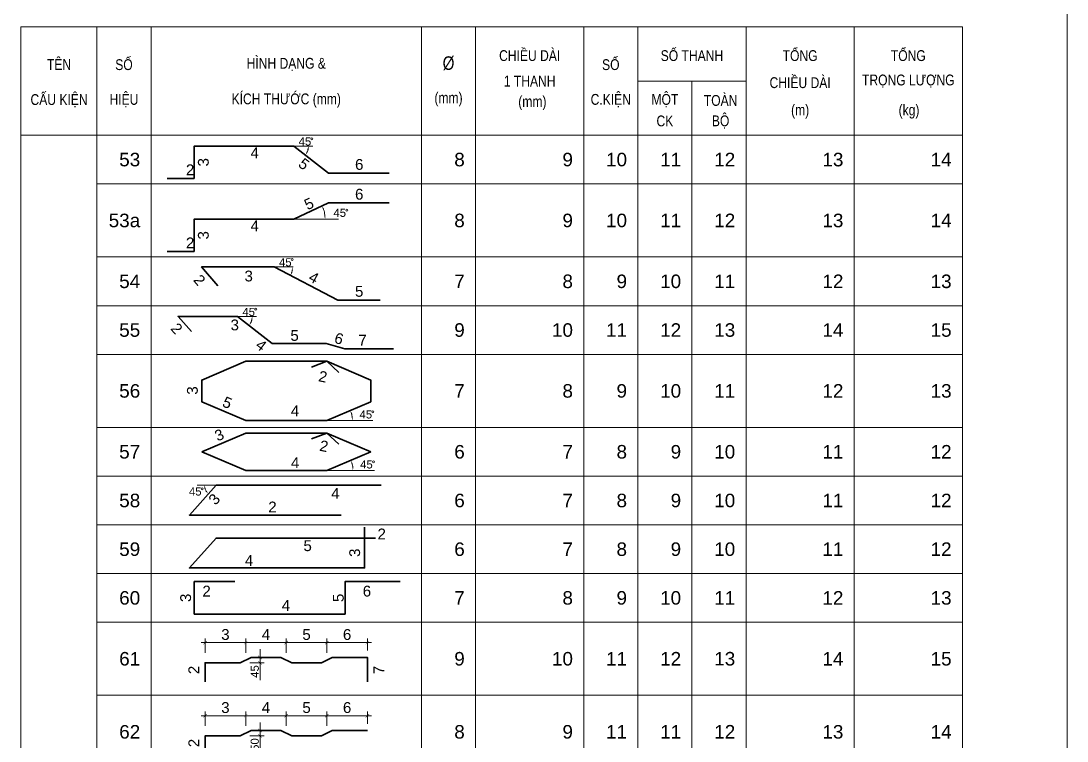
# Model space of a CAD drawing. Header units: millimetres. Extents: x -179076 to 245631, y -18667 to 64185.
# Drawn here: x -87720 to -78050, y 10102 to 16756 of the extents above; entities that cross this region are included whole.
import ezdxf
from ezdxf.enums import TextEntityAlignment as Align

# ---------------------------------------------------------------- set-up
doc = ezdxf.new("R2010")
doc.units = ezdxf.units.MM
doc.layers.get('0').update_dxf_attribs({"lineweight": 20})
doc.layers.get('Defpoints').update_dxf_attribs({"color": 151, "lineweight": 9})
for name, color, linetype, lineweight in [('NDC_FRAME', 7, 'Continuous', 20), ('NDC_S_DIM', 1, 'Continuous', 15), ('NDC_S_REBAR', 4, 'Continuous', 35), ('NDC_S_VN TEXT', 7, 'Continuous', 20), ('NDC_Table', 3, 'Continuous', 20)]:
    doc.layers.add(name, color=color, linetype=linetype, lineweight=lineweight)
doc.styles.add('ARIAL', font='arial.ttf', dxfattribs={"width": 0.8})
doc.styles.add('NDC_DIM', font='', dxfattribs={"width": 0.75})
doc.styles.get('NDC_DIM').set_extended_font_data('Dotum')
doc.dimstyles.new('NDC_dim_50', dxfattribs={"dimscale": 50, "dimtxt": 2.5, "dimasz": 1.5, "dimexe": 1.5, "dimexo": 2.5, "dimgap": 1, "dimtad": 1, "dimdec": 0, "dimzin": 0, "dimdsep": 46, "dimtxsty": 'NDC_DIM', "dimblk": 'DIMMARK', "dimcen": 0.09, "dimdle": 1.2, "dimclrd": 1, "dimclre": 1, "dimclrt": 3, "dimadec": 0, "dimazin": 0, "dimtfac": 1, "dimtdec": 0, "dimtix": 1, "dimtofl": 0, "dimtmove": 0, "dimatfit": 3, "dimfxl": 8, "dimfxlon": 1, "dimtolj": 1, "dimtzin": 0, "dimarcsym": 0})

# ---------------------------------------------------------------- blocks, each defined once
blk = doc.blocks.new('*D79')
at = {"layer": 'Defpoints', "color": 0, "transparency": 16777216}
for p in [(5045, -200), (5045, -200), (5309, -259), (5396, -200), (5685, -700)]:
    blk.add_point(p, dxfattribs=at)
at = {"layer": 'NDC_S_DIM', "color": 8, "lineweight": -2, "transparency": 16777216}
blk.add_arc((5045, -200), 271, 337.9347, 344.0666, dxfattribs=at)
at = {"layer": 'NDC_S_DIM', "color": 8, "transparency": 16777216}
for points in [[(5307, -308), (5285, -295), (5259, -367)], [(5293, -273), (5318, -276), (5316, -200)]]:
    blk.add_solid(points, dxfattribs=at)
blk = doc.blocks.new('*D63')
at = {"layer": 'Defpoints', "color": 0, "transparency": 16777216}
for p in [(4682, -183), (4682, -183), (5033, -183), (5019, -238), (5856, -800)]:
    blk.add_point(p, dxfattribs=at)
at = {"layer": 'NDC_S_DIM', "color": 8, "lineweight": -2, "transparency": 16777216}
blk.add_arc((4682, -183), 341, 344.9299, 347.3701, dxfattribs=at)
at = {"layer": 'NDC_S_DIM', "color": 8, "transparency": 16777216}
for points in [[(5002, -257), (5027, -259), (5023, -183)], [(5023, -277), (5000, -268), (4984, -342)]]:
    blk.add_solid(points, dxfattribs=at)
blk = doc.blocks.new('*D92')
at = {"layer": 'Defpoints', "color": 0, "transparency": 16777216}
for p in [(4005, -200), (4005, -200), (4269, -259), (4356, -200), (4645, -700)]:
    blk.add_point(p, dxfattribs=at)
at = {"layer": 'NDC_S_DIM', "color": 8, "lineweight": -2, "transparency": 16777216}
blk.add_arc((4005, -200), 271, 337.9347, 344.0666, dxfattribs=at)
at = {"layer": 'NDC_S_DIM', "color": 8, "transparency": 16777216}
for points in [[(4267, -308), (4245, -295), (4219, -367)], [(4253, -273), (4278, -276), (4276, -200)]]:
    blk.add_solid(points, dxfattribs=at)
blk = doc.blocks.new('*D98')
at = {"layer": 'Defpoints', "color": 0, "transparency": 16777216}
for p in [(6468, -875), (6125, -1158), (5655, -1221), (5655, -1221), (6514, -1221)]:
    blk.add_point(p, dxfattribs=at)
at = {"layer": 'NDC_S_DIM', "color": 8, "lineweight": -2, "transparency": 16777216}
blk.add_arc((5655, -1221), 474, 9.0785, 14.0128, dxfattribs=at)
at = {"layer": 'NDC_S_DIM', "color": 8, "transparency": 16777216}
for points in [[(6103, -1111), (6127, -1103), (6091, -1036)], [(6136, -1146), (6111, -1148), (6129, -1221)]]:
    blk.add_solid(points, dxfattribs=at)
blk = doc.blocks.new('*D101')
at = {"layer": 'Defpoints', "color": 0, "transparency": 16777216}
for p in [(6468, -450), (6135, -732), (5655, -796), (5655, -796), (6539, -796)]:
    blk.add_point(p, dxfattribs=at)
at = {"layer": 'NDC_S_DIM', "color": 8, "lineweight": -2, "transparency": 16777216}
blk.add_arc((5655, -796), 484, 8.8848, 14.2065, dxfattribs=at)
at = {"layer": 'NDC_S_DIM', "color": 8, "transparency": 16777216}
for points in [[(6113, -682), (6136, -674), (6101, -607)], [(6146, -721), (6121, -723), (6139, -796)]]:
    blk.add_solid(points, dxfattribs=at)
blk = doc.blocks.new('*D103')
at = {"layer": 'Defpoints', "color": 0, "transparency": 16777216}
for p in [(3257, -168), (3608, -168), (3608, -168), (3426, -282), (3356, -450)]:
    blk.add_point(p, dxfattribs=at)
at = {"layer": 'NDC_S_DIM', "color": 8, "lineweight": -2, "transparency": 16777216}
blk.add_arc((3608, -168), 214, 200.1436, 208.0729, dxfattribs=at)
at = {"layer": 'NDC_S_DIM', "color": 8, "transparency": 16777216}
for points in [[(3394, -244), (3419, -240), (3393, -168)], [(3428, -261), (3409, -277), (3465, -328)]]:
    blk.add_solid(points, dxfattribs=at)
blk = doc.blocks.new('dang59')
at = {"layer": 'NDC_S_REBAR', "flags": 128}
blk.add_lwpolyline([(6352, -45), (6352, -797), (3114, -797), (3608, -245), (6552, -245)], dxfattribs=at)
at = {"layer": 'NDC_Table'}
for p, q in [((0, 0), (0, -900)), ((1405, 0), (1405, -900)), ((2405, 0), (2405, -900)), ((7405, 0), (7405, -900)), ((8405, 0), (8405, -900)), ((10405, 0), (10405, -900)), ((11405, 0), (11405, -900)), ((12405, 0), (12405, -900)), ((13405, 0), (13405, -900)), ((15405, 0), (15405, -900)), ((17405, 0), (17405, -900)), ((1405, -900), (17405, -900))]:
    blk.add_line(p, q, dxfattribs=at)
at = {"layer": 'NDC_S_VN TEXT', "style": 'ARIAL'}
blk.add_attdef('002', text='', height=200, dxfattribs=at).set_placement((6592, -169), align=Align.MIDDLE_LEFT)
for tag, p in [('001', (2205, -450)), ('006', (8205, -450)), ('007', (10205, -450)), ('008', (11205, -450)), ('009', (12205, -450)), ('010', (13205, -450)), ('011', (15205, -450)), ('012', (17205, -450))]:
    blk.add_attdef(tag, text='', height=250, dxfattribs=at).set_placement(p, align=Align.MIDDLE_RIGHT)
for tag, p in [('005', (5301, -386)), ('004', (4217, -660))]:
    blk.add_attdef(tag, text='', height=200, dxfattribs=at).set_placement(p, align=Align.MIDDLE_CENTER)
blk.add_attdef('003', text='', height=200, rotation=90, dxfattribs=at).set_placement((6170, -516), align=Align.MIDDLE_CENTER)
blk = doc.blocks.new('*D107')
at = {"layer": 'Defpoints', "color": 0, "transparency": 16777216}
for p in [(5685, -350), (5617, -566), (5045, -650), (5045, -650), (5758, -650)]:
    blk.add_point(p, dxfattribs=at)
at = {"layer": 'NDC_S_DIM', "color": 8, "lineweight": -2, "transparency": 16777216}
blk.add_arc((5045, -650), 578, 7.4387, 17.6761, dxfattribs=at)
at = {"layer": 'NDC_S_DIM', "color": 8, "transparency": 16777216}
for points in [[(5584, -479), (5608, -470), (5569, -405)], [(5631, -574), (5606, -576), (5623, -650)]]:
    blk.add_solid(points, dxfattribs=at)
blk = doc.blocks.new('dang60')
at = {"layer": 'NDC_S_REBAR'}
blk.add_lwpolyline([(3955, -150), (3205, -150), (3205, -750), (5993, -750), (5993, -150), (7010, -150)], dxfattribs=at)
at = {"layer": 'NDC_Table'}
for p, q in [((0, 0), (0, -900)), ((1405, 0), (1405, -900)), ((2405, 0), (2405, -900)), ((7405, 0), (7405, -900)), ((8405, 0), (8405, -900)), ((10405, 0), (10405, -900)), ((11405, 0), (11405, -900)), ((12405, 0), (12405, -900)), ((13405, 0), (13405, -900)), ((15405, 0), (15405, -900)), ((17405, 0), (17405, -900)), ((1405, -900), (17405, -900))]:
    blk.add_line(p, q, dxfattribs=at)
at = {"layer": 'NDC_S_VN TEXT', "style": 'ARIAL'}
for tag, p in [('001', (2205, -450)), ('007', (8205, -450)), ('008', (10205, -450)), ('009', (11205, -450)), ('010', (12205, -450)), ('011', (13205, -450)), ('012', (15205, -450)), ('013', (17205, -450))]:
    blk.add_attdef(tag, text='', height=250, dxfattribs=at).set_placement(p, align=Align.MIDDLE_RIGHT)
blk.add_attdef('003', text='', height=200, rotation=90, dxfattribs=at).set_placement((3205, -450), align=Align.BOTTOM_CENTER)
for tag, p in [('002', (3355, -225)), ('006', (6319, -225))]:
    blk.add_attdef(tag, text='', height=200, dxfattribs=at).set_placement(p, align=Align.TOP_LEFT)
blk.add_attdef('005', text='', height=200, rotation=90, dxfattribs=at).set_placement((5768, -450), align=Align.TOP_CENTER)
blk.add_attdef('004', text='', height=200, dxfattribs=at).set_placement((4899, -750), align=Align.BOTTOM_CENTER)
blk = doc.blocks.new('DIMMARK')
at = {"layer": 'NDC_S_DIM', "color": 1}
blk.add_line((-1.5, 0), (1, 0), dxfattribs=at)
at = {"layer": 'NDC_S_DIM', "color": 2, "const_width": 0.1}
blk.add_lwpolyline([(-0.42, -0.42), (0.42, 0.42)], dxfattribs=at)
blk = doc.blocks.new('*D110')
at = {"color": 8, "lineweight": -2, "transparency": 16777216}
for p, q in [((3405, -564), (3405, -302)), ((3480, -377), (4080, -377)), ((4155, -564), (4155, -302))]:
    blk.add_line(p, q, dxfattribs=at)
at = {"layer": 'Defpoints', "color": 0, "transparency": 16777216}
for p in [(4155, -377), (3405, -750), (4155, -700)]:
    blk.add_point(p, dxfattribs=at)
at = {"color": 8, "lineweight": -2, "transparency": 16777216, "xscale": 75, "yscale": 75, "zscale": 75, "rotation": 180}
blk.add_blockref('DIMMARK', (3405, -377), dxfattribs=at)
at = {"color": 8, "lineweight": -2, "transparency": 16777216, "xscale": 75, "yscale": 75, "zscale": 75}
blk.add_blockref('DIMMARK', (4155, -377), dxfattribs=at)
blk = doc.blocks.new('*D111')
at = {"color": 8, "lineweight": -2, "transparency": 16777216}
for p, q in [((4155, -564), (4155, -302)), ((4230, -377), (4830, -377)), ((4905, -564), (4905, -302))]:
    blk.add_line(p, q, dxfattribs=at)
at = {"layer": 'Defpoints', "color": 0, "transparency": 16777216}
for p in [(4905, -377), (4155, -700), (4905, -700)]:
    blk.add_point(p, dxfattribs=at)
at = {"color": 8, "lineweight": -2, "transparency": 16777216, "xscale": 75, "yscale": 75, "zscale": 75, "rotation": 180}
blk.add_blockref('DIMMARK', (4155, -377), dxfattribs=at)
at = {"color": 8, "lineweight": -2, "transparency": 16777216, "xscale": 75, "yscale": 75, "zscale": 75}
blk.add_blockref('DIMMARK', (4905, -377), dxfattribs=at)
blk = doc.blocks.new('*D112')
at = {"color": 8, "lineweight": -2, "transparency": 16777216}
for p, q in [((4905, -564), (4905, -302)), ((4980, -377), (5580, -377)), ((5655, -564), (5655, -302))]:
    blk.add_line(p, q, dxfattribs=at)
at = {"layer": 'Defpoints', "color": 0, "transparency": 16777216}
for p in [(5655, -377), (4905, -700), (5655, -700)]:
    blk.add_point(p, dxfattribs=at)
at = {"color": 8, "lineweight": -2, "transparency": 16777216, "xscale": 75, "yscale": 75, "zscale": 75, "rotation": 180}
blk.add_blockref('DIMMARK', (4905, -377), dxfattribs=at)
at = {"color": 8, "lineweight": -2, "transparency": 16777216, "xscale": 75, "yscale": 75, "zscale": 75}
blk.add_blockref('DIMMARK', (5655, -377), dxfattribs=at)
blk = doc.blocks.new('*D113')
at = {"color": 8, "lineweight": -2, "transparency": 16777216}
for p, q in [((5655, -564), (5655, -302)), ((5730, -377), (6330, -377)), ((6405, -525), (6405, -302))]:
    blk.add_line(p, q, dxfattribs=at)
at = {"layer": 'Defpoints', "color": 0, "transparency": 16777216}
for p in [(6405, -377), (5655, -700), (6405, -650)]:
    blk.add_point(p, dxfattribs=at)
at = {"color": 8, "lineweight": -2, "transparency": 16777216, "xscale": 75, "yscale": 75, "zscale": 75, "rotation": 180}
blk.add_blockref('DIMMARK', (5655, -377), dxfattribs=at)
at = {"color": 8, "lineweight": -2, "transparency": 16777216, "xscale": 75, "yscale": 75, "zscale": 75}
blk.add_blockref('DIMMARK', (6405, -377), dxfattribs=at)
blk = doc.blocks.new('*D114')
at = {"color": 8, "lineweight": -2, "transparency": 16777216}
for p, q in [((4420, -575), (4420, -500)), ((4232, -750), (4495, -750)), ((4380, -650), (4495, -650)), ((4420, -825), (4420, -1068))]:
    blk.add_line(p, q, dxfattribs=at)
at = {"layer": 'Defpoints', "color": 0, "transparency": 16777216}
for p in [(4055, -750), (4255, -650), (4420, -750)]:
    blk.add_point(p, dxfattribs=at)
at = {"color": 8, "lineweight": -2, "transparency": 16777216, "xscale": 75, "yscale": 75, "zscale": 75}
for p, rotation in [((4420, -650), 270), ((4420, -750), 90)]:
    blk.add_blockref('DIMMARK', p, dxfattribs=dict(at, rotation=rotation))
blk = doc.blocks.new('*D118')
at = {"color": 8, "lineweight": -2, "transparency": 16777216}
for p, q in [((3405, -564), (3405, -302)), ((3480, -377), (4080, -377)), ((4155, -564), (4155, -302))]:
    blk.add_line(p, q, dxfattribs=at)
at = {"layer": 'Defpoints', "color": 0, "transparency": 16777216}
for p in [(4155, -377), (3405, -750), (4155, -700)]:
    blk.add_point(p, dxfattribs=at)
at = {"color": 8, "lineweight": -2, "transparency": 16777216, "xscale": 75, "yscale": 75, "zscale": 75, "rotation": 180}
blk.add_blockref('DIMMARK', (3405, -377), dxfattribs=at)
at = {"color": 8, "lineweight": -2, "transparency": 16777216, "xscale": 75, "yscale": 75, "zscale": 75}
blk.add_blockref('DIMMARK', (4155, -377), dxfattribs=at)
blk = doc.blocks.new('*D117')
at = {"color": 8, "lineweight": -2, "transparency": 16777216}
for p, q in [((4155, -564), (4155, -302)), ((4230, -377), (4830, -377)), ((4905, -564), (4905, -302))]:
    blk.add_line(p, q, dxfattribs=at)
at = {"layer": 'Defpoints', "color": 0, "transparency": 16777216}
for p in [(4905, -377), (4155, -700), (4905, -700)]:
    blk.add_point(p, dxfattribs=at)
at = {"color": 8, "lineweight": -2, "transparency": 16777216, "xscale": 75, "yscale": 75, "zscale": 75, "rotation": 180}
blk.add_blockref('DIMMARK', (4155, -377), dxfattribs=at)
at = {"color": 8, "lineweight": -2, "transparency": 16777216, "xscale": 75, "yscale": 75, "zscale": 75}
blk.add_blockref('DIMMARK', (4905, -377), dxfattribs=at)
blk = doc.blocks.new('*D116')
at = {"color": 8, "lineweight": -2, "transparency": 16777216}
for p, q in [((4905, -564), (4905, -302)), ((4980, -377), (5580, -377)), ((5655, -564), (5655, -302))]:
    blk.add_line(p, q, dxfattribs=at)
at = {"layer": 'Defpoints', "color": 0, "transparency": 16777216}
for p in [(5655, -377), (4905, -700), (5655, -700)]:
    blk.add_point(p, dxfattribs=at)
at = {"color": 8, "lineweight": -2, "transparency": 16777216, "xscale": 75, "yscale": 75, "zscale": 75, "rotation": 180}
blk.add_blockref('DIMMARK', (4905, -377), dxfattribs=at)
at = {"color": 8, "lineweight": -2, "transparency": 16777216, "xscale": 75, "yscale": 75, "zscale": 75}
blk.add_blockref('DIMMARK', (5655, -377), dxfattribs=at)
blk = doc.blocks.new('*D119')
at = {"color": 8, "lineweight": -2, "transparency": 16777216}
for p, q in [((5655, -564), (5655, -302)), ((5730, -377), (6330, -377)), ((6405, -525), (6405, -302))]:
    blk.add_line(p, q, dxfattribs=at)
at = {"layer": 'Defpoints', "color": 0, "transparency": 16777216}
for p in [(6405, -377), (5655, -700), (6405, -650)]:
    blk.add_point(p, dxfattribs=at)
at = {"color": 8, "lineweight": -2, "transparency": 16777216, "xscale": 75, "yscale": 75, "zscale": 75, "rotation": 180}
blk.add_blockref('DIMMARK', (5655, -377), dxfattribs=at)
at = {"color": 8, "lineweight": -2, "transparency": 16777216, "xscale": 75, "yscale": 75, "zscale": 75}
blk.add_blockref('DIMMARK', (6405, -377), dxfattribs=at)
blk = doc.blocks.new('*D120')
at = {"color": 8, "lineweight": -2, "transparency": 16777216}
for p, q in [((4420, -575), (4420, -500)), ((4232, -750), (4495, -750)), ((4380, -650), (4495, -650)), ((4420, -825), (4420, -1068))]:
    blk.add_line(p, q, dxfattribs=at)
at = {"layer": 'Defpoints', "color": 0, "transparency": 16777216}
for p in [(4055, -750), (4255, -650), (4420, -750)]:
    blk.add_point(p, dxfattribs=at)
at = {"color": 8, "lineweight": -2, "transparency": 16777216, "xscale": 75, "yscale": 75, "zscale": 75}
for p, rotation in [((4420, -650), 270), ((4420, -750), 90)]:
    blk.add_blockref('DIMMARK', p, dxfattribs=dict(at, rotation=rotation))
blk = doc.blocks.new('Tieude')
at = {"layer": 'NDC_Table'}
for p, q in [((0, 2000), (0, 0)), ((0, 2000), (17405, 2000)), ((1405, 2000), (1405, 0)), ((2405, 2000), (2405, 0)), ((7405, 2000), (7405, 0)), ((8405, 2000), (8405, 0)), ((10405, 2000), (10405, 0)), ((11405, 1000), (11405, 2000)), ((13405, 2000), (13405, 0)), ((15405, 2000), (15405, 0)), ((17405, 2000), (17405, 0)), ((11405, 1000), (13405, 1000)), ((11405, 1000), (11405, 0)), ((12405, 1000), (12405, 0)), ((0, 0), (17405, 0))]:
    blk.add_line(p, q, dxfattribs=at)
at = {"layer": 'NDC_S_VN TEXT', "style": 'ARIAL', "width": 0.8}
for s, height, p in [('%%UBẢNG THỐNG KÊ CỐT THÉP', 400, (8703, 2594)), ('CHIỀU DÀI', 200, (9405, 1500)), ('SỐ THANH', 200, (12405, 1500)), ('TỔNG', 200, (14405, 1500)), ('TỔNG', 200, (16405, 1500)), ('TÊN', 200, (705, 1333)), ('SỐ', 200, (1905, 1333)), ('HÌNH DẠNG &', 200, (4905, 1333)), ('%%C', 250, (7905, 1333)), ('SỐ', 200, (10905, 1333)), ('1 THANH', 200, (9405, 1000)), ('CHIỀU DÀI', 200, (14405, 1000)), ('TRỌNG LƯỢNG', 200, (16405, 1000)), ('CẤU KIỆN', 200, (705, 667)), ('HIỆU', 200, (1905, 667)), ('KÍCH THƯỚC (mm)', 200, (4905, 667)), ('(mm)', 200, (7905, 667)), ('C.KIỆN', 200, (10905, 667)), ('MỘT', 200, (11905, 667)), ('TOÀN', 200, (12935, 667)), ('(mm)', 200, (9455, 599)), ('BỘ', 200, (12935, 271)), ('(m)', 200, (14405, 443)), ('(kg)', 200, (16418, 443)), ('CK', 200, (11905, 264))]:
    blk.add_text(s, height=height, dxfattribs=at).set_placement(p, align=Align.MIDDLE)
blk = doc.blocks.new('dang53')
at = {"layer": 'NDC_S_DIM'}
blk.add_line((5045.3, -200), (5396.3, -200), dxfattribs=at)
blk.add_circle((5380, -65.3), 18.3, dxfattribs=at)
at = {"layer": 'NDC_S_REBAR'}
for points in [[(3205.3, -800), (3205.3, -200), (5045.3, -200), (5685.3, -700), (6805.3, -700)], [(2705.3, -800), (3205.3, -800)]]:
    blk.add_lwpolyline(points, dxfattribs=at)
at = {"layer": 'NDC_Table'}
for p, q in [((0, 0), (0, -900)), ((1405.3, 0), (1405.3, -900)), ((2405.3, 0), (2405.3, -900)), ((7405.3, 0), (7405.3, -900)), ((8405.3, 0), (8405.3, -900)), ((10405.3, 0), (10405.3, -900)), ((11405.3, 0), (11405.3, -900)), ((12405.3, 0), (12405.3, -900)), ((13405.3, 0), (13405.3, -900)), ((15405.3, 0), (15405.3, -900)), ((17405.3, 0), (17405.3, -900)), ((1405.3, -900), (17405.3, -900))]:
    blk.add_line(p, q, dxfattribs=at)
at = {"layer": 'NDC_S_VN TEXT', "style": 'ARIAL'}
for tag, height, p in [('007', 150, (5367.4, -115.5)), ('001', 250, (2205.3, -450)), ('008', 250, (8205.3, -450)), ('009', 250, (10205.3, -450)), ('010', 250, (11205.3, -450)), ('011', 250, (12205.3, -450)), ('012', 250, (13205.3, -449.7)), ('013', 250, (15205.3, -450)), ('014', 250, (17205.3, -450))]:
    blk.add_attdef(tag, text='', height=height, dxfattribs=at).set_placement(p, align=Align.MIDDLE_RIGHT)
blk.add_attdef('003', text='', height=200, rotation=90, dxfattribs=at).set_placement((3532.1, -500), align=Align.BOTTOM_CENTER)
blk.add_attdef('004', text='', height=200, dxfattribs=at).set_placement((4322.5, -225), align=Align.TOP_CENTER)
blk.add_attdef('005', text='', height=200, rotation=322, dxfattribs=at).set_placement((5294.5, -453.2), align=Align.TOP_CENTER)
blk.add_attdef('002', text='', height=200, dxfattribs=at).set_placement((3205.3, -800), align=Align.BOTTOM_RIGHT)
blk.add_attdef('006', text='', height=200, dxfattribs=at).set_placement((6254.4, -700), align=Align.BOTTOM_CENTER)
at = {"layer": 'NDC_S_DIM'}
dim = blk.add_angular_dim_2l(base=(5309.3, -259.3), line1=((5045.3, -200), (5396.3, -200)), line2=((5045.3, -200), (5685.3, -700)), text=' ', dimstyle='NDC_dim_50', override={"dimtxsty": 'ARIAL', "dimsah": 1}, dxfattribs=at)
dim.commit()
dim.dimension.update_dxf_attribs({"geometry": '*D79', "text_midpoint": (1483.3, -5104.5)})
blk = doc.blocks.new('dang54')
at = {"layer": 'NDC_S_DIM'}
blk.add_line((4682.2, -183.4), (5033.2, -183.4), dxfattribs=at)
blk.add_circle((5016.9, -48.7), 18.3, dxfattribs=at)
at = {"layer": 'NDC_S_REBAR'}
blk.add_lwpolyline([(6638.4, -799.7), (5856, -799.7), (4682.2, -183.4), (3338.4, -183.4), (3638.4, -533.4)], dxfattribs=at)
at = {"layer": 'NDC_Table'}
for p, q in [((0, 0), (0, -900)), ((1405.3, 0), (1405.3, -900)), ((2405.3, 0), (2405.3, -900)), ((7405.3, 0), (7405.3, -900)), ((8405.3, 0), (8405.3, -900)), ((10405.3, 0), (10405.3, -900)), ((11405.3, 0), (11405.3, -900)), ((12405.3, 0), (12405.3, -900)), ((13405.3, 0), (13405.3, -900)), ((15405.3, 0), (15405.3, -900)), ((17405.3, 0), (17405.3, -900)), ((1405.3, -900), (17405.3, -900))]:
    blk.add_line(p, q, dxfattribs=at)
at = {"layer": 'NDC_S_VN TEXT', "style": 'ARIAL'}
for tag, height, p in [('006', 150, (5004.3, -98.9)), ('001', 250, (2205.3, -450)), ('007', 250, (8205.3, -450)), ('008', 250, (10205.3, -450)), ('009', 250, (11205.3, -450)), ('010', 250, (12205.3, -450)), ('011', 250, (13205.3, -449.7)), ('012', 250, (15205.3, -450)), ('013', 250, (17205.3, -450))]:
    blk.add_attdef(tag, text='', height=height, dxfattribs=at).set_placement(p, align=Align.MIDDLE_RIGHT)
for tag, rotation, p in [('002', 310.60129, (3302.1, -426.2)), ('004', 332, (5414.7, -381))]:
    blk.add_attdef(tag, text='', height=200, rotation=rotation, dxfattribs=at).set_placement(p, align=Align.MIDDLE_CENTER)
for tag, p in [('003', (4210.8, -352)), ('005', (6253.6, -635.9))]:
    blk.add_attdef(tag, text='', height=200, dxfattribs=at).set_placement(p, align=Align.MIDDLE_CENTER)
at = {"layer": 'NDC_S_DIM'}
dim = blk.add_angular_dim_2l(base=(5018.7, -238.1), line1=((4682.2, -183.4), (5033.2, -183.4)), line2=((4682.2, -183.4), (5856, -799.7)), text=' ', dimstyle='NDC_dim_50', override={"dimsah": 1}, dxfattribs=at)
dim.commit()
dim.dimension.update_dxf_attribs({"geometry": '*D63', "text_midpoint": (970.2, -4929.8)})
blk = doc.blocks.new('dang55')
at = {"layer": 'NDC_S_DIM'}
blk.add_line((4005.3, -200), (4356.3, -200), dxfattribs=at)
blk.add_circle((4340, -65.3), 18.3, dxfattribs=at)
at = {"layer": 'NDC_S_REBAR'}
blk.add_lwpolyline([(3155.3, -475), (2905.3, -200), (4005.3, -200), (4645.3, -700), (5645.3, -700), (5989, -800), (6889, -800)], dxfattribs=at)
at = {"layer": 'NDC_Table'}
for p, q in [((0, 0), (0, -900)), ((1405.3, 0), (1405.3, -900)), ((2405.3, 0), (2405.3, -900)), ((7405.3, 0), (7405.3, -900)), ((8405.3, 0), (8405.3, -900)), ((10405.3, 0), (10405.3, -900)), ((11405.3, 0), (11405.3, -900)), ((12405.3, 0), (12405.3, -900)), ((13405.3, 0), (13405.3, -900)), ((15405.3, 0), (15405.3, -900)), ((17405.3, 0), (17405.3, -900)), ((1405.3, -900), (17405.3, -900))]:
    blk.add_line(p, q, dxfattribs=at)
at = {"layer": 'NDC_S_VN TEXT', "style": 'ARIAL'}
for tag, height, p in [('008', 150, (4327.4, -115.5)), ('001', 250, (2205.3, -450)), ('003', 200, (4031.1, -356.1)), ('009', 250, (8205.3, -450)), ('010', 250, (10205.3, -450)), ('011', 250, (11205.3, -450)), ('012', 250, (12205.3, -450)), ('013', 250, (13205.3, -449.7)), ('014', 250, (15205.3, -450)), ('015', 250, (17205.3, -450))]:
    blk.add_attdef(tag, text='', height=height, dxfattribs=at).set_placement(p, align=Align.MIDDLE_RIGHT)
blk.add_attdef('002', text='', height=200, rotation=312.27369, dxfattribs=at).set_placement((2880.5, -421.4), align=Align.MIDDLE_CENTER)
blk.add_attdef('004', text='', height=200, rotation=322, dxfattribs=at).set_placement((4502.8, -779.1), align=Align.MIDDLE_RIGHT)
blk.add_attdef('005', text='', height=200, dxfattribs=at).set_placement((5059.8, -550), align=Align.MIDDLE_CENTER)
blk.add_attdef('006', text='', height=200, rotation=343.77921, dxfattribs=at).set_placement((5835.5, -761.5), align=Align.BOTTOM_CENTER)
blk.add_attdef('007', text='', height=200, dxfattribs=at).set_placement((6238.1, -636.1), align=Align.MIDDLE_LEFT)
at = {"layer": 'NDC_S_DIM'}
dim = blk.add_angular_dim_2l(base=(4269.3, -259.3), line1=((4005.3, -200), (4356.3, -200)), line2=((4005.3, -200), (4645.3, -700)), text=' ', dimstyle='NDC_dim_50', override={"dimtxsty": 'ARIAL', "dimsah": 1}, dxfattribs=at)
dim.commit()
dim.dimension.update_dxf_attribs({"geometry": '*D92', "text_midpoint": (1144.7, -4121.1)})
blk = doc.blocks.new('dang56')
at = {"layer": 'NDC_S_DIM'}
blk.add_line((5655.3, -1221.5), (6504, -1221.5), dxfattribs=at)
blk.add_circle((6505, -1059.5), 18.3, dxfattribs=at)
at = {"layer": 'NDC_S_REBAR'}
for q in [(5371.3, -234.6), (5877, -335.3)]:
    blk.add_line((5655.3, -128.5), q, dxfattribs=at)
for points in [[(3342.6, -875), (3342.6, -475), (4155.3, -128.5), (5655.3, -128.5), (6468, -475), (6468, -875)], [(3342.6, -475), (3342.6, -875), (4155.3, -1221.5), (5655.3, -1221.5), (6468, -875), (6468, -475)]]:
    blk.add_lwpolyline(points, dxfattribs=at)
at = {"layer": 'NDC_Table'}
for p, q in [((0, 0), (0, -1350)), ((1405.3, 0), (1405.3, -1350)), ((2405.3, 0), (2405.3, -1350)), ((7405.3, 0), (7405.3, -1350)), ((8405.3, 0), (8405.3, -1350)), ((10405.3, 0), (10405.3, -1350)), ((11405.3, 0), (11405.3, -1350)), ((12405.3, 0), (12405.3, -1350)), ((13405.3, 0), (13405.3, -1350)), ((15405.3, 0), (15405.3, -1350)), ((17405.3, 0), (17405.3, -1350)), ((1405.3, -1350), (17405.3, -1350))]:
    blk.add_line(p, q, dxfattribs=at)
at = {"layer": 'NDC_S_VN TEXT', "style": 'ARIAL'}
for tag, rotation, p in [('002', 348.74037, (5582.8, -411.8)), ('003', 90, (3169.6, -668.1)), ('005', 336.90873, (3816.7, -891.9))]:
    blk.add_attdef(tag, text='', height=200, rotation=rotation, dxfattribs=at).set_placement(p, align=Align.MIDDLE_CENTER)
for tag, height, p in [('001', 250, (2205.3, -675)), ('007', 250, (8205.3, -675)), ('008', 250, (10205.3, -675)), ('009', 250, (11205.3, -675)), ('010', 250, (12205.3, -675)), ('011', 250, (13205.3, -674.7)), ('012', 250, (15205.3, -675)), ('013', 250, (17205.3, -675)), ('004', 200, (5144.5, -1043.6)), ('006', 150, (6492.4, -1109.8))]:
    blk.add_attdef(tag, text='', height=height, dxfattribs=at).set_placement(p, align=Align.MIDDLE_RIGHT)
at = {"layer": 'NDC_S_DIM'}
dim = blk.add_angular_dim_2l(base=(6124.9, -1158), line1=((5655.3, -1221.5), (6514, -1221.5)), line2=((5655.3, -1221.5), (6468, -875)), text=' ', dimstyle='NDC_dim_50', override={"dimsah": 1}, dxfattribs=at)
dim.commit()
dim.dimension.update_dxf_attribs({"geometry": '*D98', "text_midpoint": (2360.5, 5769.1)})
blk = doc.blocks.new('dang57')
at = {"layer": 'NDC_S_DIM'}
blk.add_line((5655.3, -796.5), (6539.5, -796.5), dxfattribs=at)
blk.add_circle((6516.2, -633.6), 18.3, dxfattribs=at)
at = {"layer": 'NDC_S_REBAR'}
for q in [(5371.3, -209.6), (5877, -310.3)]:
    blk.add_line((5655.3, -103.5), q, dxfattribs=at)
for points in [[(3342.6, -450), (4155.3, -103.5), (5655.3, -103.5), (6468, -450)], [(3342.6, -450), (4155.3, -796.5), (5655.3, -796.5), (6468, -450)]]:
    blk.add_lwpolyline(points, dxfattribs=at)
at = {"layer": 'NDC_Table'}
for p, q in [((0, 0), (0, -900)), ((1405.3, 0), (1405.3, -900)), ((2405.3, 0), (2405.3, -900)), ((7405.3, 0), (7405.3, -900)), ((8405.3, 0), (8405.3, -900)), ((10405.3, 0), (10405.3, -900)), ((11405.3, 0), (11405.3, -900)), ((12405.3, 0), (12405.3, -900)), ((13405.3, 0), (13405.3, -900)), ((15405.3, 0), (15405.3, -900)), ((17405.3, 0), (17405.3, -900)), ((1405.3, -900), (17405.3, -900))]:
    blk.add_line(p, q, dxfattribs=at)
at = {"layer": 'NDC_S_VN TEXT', "style": 'ARIAL'}
blk.add_attdef('003', text='', height=200, rotation=23.09127, dxfattribs=at).set_placement((3737.6, -108.5), align=Align.MIDDLE_RIGHT)
for tag, height, p in [('001', 250, (2205.3, -450)), ('006', 250, (8205.3, -450)), ('007', 250, (10205.3, -450)), ('008', 250, (11205.3, -450)), ('009', 250, (12205.3, -450)), ('010', 250, (13205.3, -449.7)), ('011', 250, (15205.3, -450)), ('012', 250, (17205.3, -450)), ('004', 200, (5147.9, -651.2)), ('005', 150, (6503.7, -683.8))]:
    blk.add_attdef(tag, text='', height=height, dxfattribs=at).set_placement(p, align=Align.MIDDLE_RIGHT)
blk.add_attdef('002', text='', height=200, rotation=348.74037, dxfattribs=at).set_placement((5602.4, -345.4), align=Align.MIDDLE_CENTER)
at = {"layer": 'NDC_S_DIM'}
dim = blk.add_angular_dim_2l(base=(6135.1, -731.6), line1=((6468, -450), (5655.3, -796.5)), line2=((6539.5, -796.5), (5655.3, -796.5)), text=' ', dimstyle='NDC_dim_50', override={"dimsah": 1}, dxfattribs=at)
dim.commit()
dim.dimension.update_dxf_attribs({"geometry": '*D101', "text_midpoint": (1944.8, 5864.5)})
blk = doc.blocks.new('dang58')
at = {"layer": 'NDC_S_DIM'}
blk.add_line((3607.6, -168), (3256.5, -168), dxfattribs=at)
blk.add_circle((3351.7, -233.3), 18.3, dxfattribs=at)
at = {"layer": 'NDC_S_REBAR', "flags": 128}
blk.add_lwpolyline([(5920.1, -720), (3114.3, -720), (3607.6, -168), (6657.7, -168)], dxfattribs=at)
at = {"layer": 'NDC_Table'}
for p, q in [((0, 0), (0, -900)), ((1405.3, 0), (1405.3, -900)), ((2405.3, 0), (2405.3, -900)), ((7405.3, 0), (7405.3, -900)), ((8405.3, 0), (8405.3, -900)), ((10405.3, 0), (10405.3, -900)), ((11405.3, 0), (11405.3, -900)), ((12405.3, 0), (12405.3, -900)), ((13405.3, 0), (13405.3, -900)), ((15405.3, 0), (15405.3, -900)), ((17405.3, 0), (17405.3, -900)), ((1405.3, -900), (17405.3, -900))]:
    blk.add_line(p, q, dxfattribs=at)
at = {"layer": 'NDC_S_VN TEXT', "style": 'ARIAL'}
for tag, height, p in [('001', 250, (2205.3, -450)), ('005', 150, (3339.2, -283.6)), ('006', 250, (8205.3, -450)), ('007', 250, (10205.3, -450)), ('008', 250, (11205.3, -450)), ('009', 250, (12205.3, -450)), ('010', 250, (13205.3, -449.7)), ('011', 250, (15205.3, -450)), ('012', 250, (17205.3, -450))]:
    blk.add_attdef(tag, text='', height=height, dxfattribs=at).set_placement(p, align=Align.MIDDLE_RIGHT)
blk.add_attdef('003', text='', height=200, rotation=48.21649, dxfattribs=at).set_placement((3574.8, -425.1), align=Align.MIDDLE_CENTER)
for tag, p in [('004', (5813.9, -318.8)), ('002', (4649.9, -570.9))]:
    blk.add_attdef(tag, text='', height=200, dxfattribs=at).set_placement(p, align=Align.MIDDLE_CENTER)
at = {"layer": 'NDC_S_DIM'}
dim = blk.add_angular_dim_2l(base=(3426, -282.1), line1=((3607.6, -168), (3256.5, -168)), line2=((3355.6, -450), (3607.6, -168)), text=' ', dimstyle='NDC_dim_50', override={"dimsah": 1}, dxfattribs=at)
dim.commit()
dim.dimension.update_dxf_attribs({"geometry": '*D103', "text_midpoint": (3420, -64), "dimtype": 130})
blk = doc.blocks.new('dang53a')
at = {"layer": 'NDC_S_DIM'}
blk.add_line((5045.3, -650), (5873.8, -650), dxfattribs=at)
blk.add_circle((6023.1, -483.3), 18.3, dxfattribs=at)
at = {"layer": 'NDC_S_REBAR'}
for points in [[(3205.3, -1250), (3205.3, -650), (5045.3, -650), (5685.3, -350), (6805.3, -350)], [(2705.3, -1250), (3205.3, -1250)]]:
    blk.add_lwpolyline(points, dxfattribs=at)
at = {"layer": 'NDC_Table'}
for p, q in [((0, 0), (0, -1350)), ((1405.3, 0), (1405.3, -1350)), ((2405.3, 0), (2405.3, -1350)), ((7405.3, 0), (7405.3, -1350)), ((8405.3, 0), (8405.3, -1350)), ((10405.3, 0), (10405.3, -1350)), ((11405.3, 0), (11405.3, -1350)), ((12405.3, 0), (12405.3, -1350)), ((13405.3, 0), (13405.3, -1350)), ((15405.3, 0), (15405.3, -1350)), ((17405.3, 0), (17405.3, -1350)), ((1405.3, -1350), (17405.3, -1350))]:
    blk.add_line(p, q, dxfattribs=at)
at = {"layer": 'NDC_S_VN TEXT', "style": 'ARIAL'}
blk.add_attdef('005', text='', height=200, rotation=25.11483, dxfattribs=at).set_placement((5282.4, -274.7), align=Align.TOP_CENTER)
blk.add_attdef('006', text='', height=200, dxfattribs=at).set_placement((6254.4, -350), align=Align.BOTTOM_CENTER)
for tag, height, p in [('001', 250, (2205.3, -675)), ('007', 150, (6010.5, -533.5)), ('008', 250, (8205.3, -675)), ('009', 250, (10205.3, -675)), ('010', 250, (11205.3, -675)), ('011', 250, (12205.3, -675)), ('012', 250, (13205.3, -674.7)), ('013', 250, (15205.3, -675)), ('014', 250, (17205.3, -675))]:
    blk.add_attdef(tag, text='', height=height, dxfattribs=at).set_placement(p, align=Align.MIDDLE_RIGHT)
blk.add_attdef('003', text='', height=200, rotation=90, dxfattribs=at).set_placement((3532.1, -950), align=Align.BOTTOM_CENTER)
blk.add_attdef('004', text='', height=200, dxfattribs=at).set_placement((4322.5, -675), align=Align.TOP_CENTER)
blk.add_attdef('002', text='', height=200, dxfattribs=at).set_placement((3205.3, -1250), align=Align.BOTTOM_RIGHT)
at = {"layer": 'NDC_S_DIM'}
dim = blk.add_angular_dim_2l(base=(5617.2, -565.8), line1=((5045.3, -650), (5757.8, -650)), line2=((5045.3, -650), (5685.3, -350)), text=' ', dimstyle='NDC_dim_50', override={"dimsah": 1}, dxfattribs=at)
dim.commit()
dim.dimension.update_dxf_attribs({"geometry": '*D107', "text_midpoint": (1802.9, 5356.9)})
blk = doc.blocks.new('dang61')
at = {"layer": 'NDC_S_REBAR'}
blk.add_lwpolyline([(3405.3, -1100), (3405.3, -750), (4055.3, -750), (4255.3, -650), (4805.3, -650), (5005.3, -750), (5555.3, -750), (5755.3, -650), (6405.3, -650), (6405.3, -1100)], dxfattribs=at)
at = {"layer": 'NDC_Table'}
for p, q in [((0, 0), (0, -1350)), ((1405.3, 0), (1405.3, -1350)), ((2405.3, 0), (2405.3, -1350)), ((7405.3, 0), (7405.3, -1350)), ((8405.3, 0), (8405.3, -1350)), ((10405.3, 0), (10405.3, -1350)), ((11405.3, 0), (11405.3, -1350)), ((12405.3, 0), (12405.3, -1350)), ((13405.3, 0), (13405.3, -1350)), ((15405.3, 0), (15405.3, -1350)), ((17405.3, 0), (17405.3, -1350)), ((1405.3, -1350), (17405.3, -1350))]:
    blk.add_line(p, q, dxfattribs=at)
at = {"layer": 'NDC_S_VN TEXT', "style": 'ARIAL'}
for tag, p in [('003', (3780.3, -226.8)), ('004', (4530.3, -226.8)), ('005', (5280.3, -226.8)), ('006', (6030.3, -226.8))]:
    blk.add_attdef(tag, text='', height=200, dxfattribs=at).set_placement(p, align=Align.MIDDLE_CENTER)
for tag, p in [('001', (2205.3, -675)), ('009', (8205.3, -675)), ('010', (10205.3, -675)), ('011', (11205.3, -675)), ('012', (12205.3, -675)), ('013', (13205.3, -674.7)), ('014', (15205.3, -675)), ('015', (17205.3, -675))]:
    blk.add_attdef(tag, text='', height=250, dxfattribs=at).set_placement(p, align=Align.MIDDLE_RIGHT)
for tag, p in [('002', (3196.3, -882.7)), ('007', (6616.3, -882.7))]:
    blk.add_attdef(tag, text='', height=200, rotation=90, dxfattribs=at).set_placement(p, align=Align.MIDDLE_CENTER)
blk.add_attdef('008', text='', height=150, rotation=90, dxfattribs=at).set_placement((4322.1, -794.3), align=Align.MIDDLE_RIGHT)
dim = blk.add_linear_dim(base=(4155.3, -376.8), p1=(3405.3, -750), p2=(4155.3, -700), text=' ', dimstyle='NDC_dim_50')
dim.commit()
dim.dimension.update_dxf_attribs({"geometry": '*D110', "text_midpoint": (3780.3, -376.8)})
for base, p1, p2, picture, middle in [((4905.3, -376.8), (4155.3, -700), (4905.3, -700), '*D111', (4530.3, -376.8)), ((5655.3, -376.8), (4905.3, -700), (5655.3, -700), '*D112', (5280.3, -376.8)), ((6405.3, -376.8), (5655.3, -700), (6405.3, -650), '*D113', (6030.3, -376.8))]:
    dim = blk.add_linear_dim(base=base, p1=p1, p2=p2, text=' ', dimstyle='NDC_dim_50', override={"dimtmove": 1})
    dim.commit()
    dim.dimension.update_dxf_attribs({"geometry": picture, "text_midpoint": middle})
dim = blk.add_linear_dim(base=(4419.9, -750), p1=(4255.3, -650), p2=(4055.3, -750), angle=90, text=' ', dimstyle='NDC_dim_50')
dim.commit()
dim.dimension.update_dxf_attribs({"geometry": '*D114', "text_midpoint": (4419.9, -1036.8), "dimtype": 128})
blk = doc.blocks.new('dang62')
at = {"layer": 'NDC_S_REBAR'}
blk.add_lwpolyline([(3405.3, -1100), (3405.3, -750), (4055.3, -750), (4255.3, -650), (4805.3, -650), (5005.3, -750), (5555.3, -750), (5755.3, -650), (6405.3, -650)], dxfattribs=at)
at = {"layer": 'NDC_Table'}
for p, q in [((0, 0), (0, -1350)), ((1405.3, 0), (1405.3, -1350)), ((2405.3, 0), (2405.3, -1350)), ((7405.3, 0), (7405.3, -1350)), ((8405.3, 0), (8405.3, -1350)), ((10405.3, 0), (10405.3, -1350)), ((11405.3, 0), (11405.3, -1350)), ((12405.3, 0), (12405.3, -1350)), ((13405.3, 0), (13405.3, -1350)), ((15405.3, 0), (15405.3, -1350)), ((17405.3, 0), (17405.3, -1350)), ((1405.3, -1350), (17405.3, -1350))]:
    blk.add_line(p, q, dxfattribs=at)
at = {"layer": 'NDC_S_VN TEXT', "style": 'ARIAL'}
for tag, p in [('003', (3780.3, -226.8)), ('004', (4530.3, -226.8)), ('005', (5280.3, -226.8)), ('006', (6030.3, -226.8))]:
    blk.add_attdef(tag, text='', height=200, dxfattribs=at).set_placement(p, align=Align.MIDDLE_CENTER)
for tag, p in [('001', (2205.3, -675)), ('008', (8205.3, -675)), ('009', (10205.3, -675)), ('010', (11205.3, -675)), ('011', (12205.3, -675)), ('012', (13205.3, -674.7)), ('013', (15205.3, -675)), ('014', (17205.3, -675))]:
    blk.add_attdef(tag, text='', height=250, dxfattribs=at).set_placement(p, align=Align.MIDDLE_RIGHT)
blk.add_attdef('002', text='', height=200, rotation=90, dxfattribs=at).set_placement((3196.3, -882.7), align=Align.MIDDLE_CENTER)
blk.add_attdef('007', text='', height=150, rotation=90, dxfattribs=at).set_placement((4322.1, -794.3), align=Align.MIDDLE_RIGHT)
dim = blk.add_linear_dim(base=(4155.3, -376.8), p1=(3405.3, -750), p2=(4155.3, -700), text=' ', dimstyle='NDC_dim_50')
dim.commit()
dim.dimension.update_dxf_attribs({"geometry": '*D118', "text_midpoint": (3780.3, -376.8)})
for base, p1, p2, picture, middle in [((4905.3, -376.8), (4155.3, -700), (4905.3, -700), '*D117', (4530.3, -376.8)), ((5655.3, -376.8), (4905.3, -700), (5655.3, -700), '*D116', (5280.3, -376.8)), ((6405.3, -376.8), (5655.3, -700), (6405.3, -650), '*D119', (6030.3, -376.8))]:
    dim = blk.add_linear_dim(base=base, p1=p1, p2=p2, text=' ', dimstyle='NDC_dim_50', override={"dimtmove": 1})
    dim.commit()
    dim.dimension.update_dxf_attribs({"geometry": picture, "text_midpoint": middle})
dim = blk.add_linear_dim(base=(4419.9, -750), p1=(4255.3, -650), p2=(4055.3, -750), angle=90, text=' ', dimstyle='NDC_dim_50')
dim.commit()
dim.dimension.update_dxf_attribs({"geometry": '*D120', "text_midpoint": (4419.9, -1036.8), "dimtype": 128})

msp = doc.modelspace()

# ---------------------------------------------------------------- linework, layer by layer
at = {"layer": 'NDC_FRAME'}
msp.add_line((-78050, 26333.3), (-78050, -3666.7), dxfattribs=at)

# ---------------------------------------------------------------- block references
at = {"layer": 'NDC_S_DIM', "xscale": 0.5, "yscale": 0.5, "zscale": 0.5}
for name, p, values in [('dang53a', (-87720, 15249.9), {'001': '53a', '002': '2', '003': '3', '004': '4', '005': '5', '006': '6', '007': '45', '008': '8', '009': '9', '010': '10', '011': '11', '012': '12', '013': '13', '014': '14'}), ('dang56', (-87720, 13674.9), {'001': '56', '002': '2', '003': '3', '004': '4', '005': '5', '006': '45', '007': '7', '008': '8', '009': '9', '010': '10', '011': '11', '012': '12', '013': '13'}), ('dang57', (-87720, 12999.9), {'001': '57', '002': '2', '003': '3', '004': '4', '005': '45', '006': '6', '007': '7', '008': '8', '009': '9', '010': '10', '011': '11', '012': '12'}), ('dang53', (-87720, 15699.9), {'001': '53', '002': '2', '003': '3', '004': '4', '005': '5', '006': '6', '007': '45', '008': '8', '009': '9', '010': '10', '011': '11', '012': '12', '013': '13', '014': '14'}), ('dang54', (-87720, 14574.9), {'001': '54', '002': '2', '003': '3', '004': '4', '005': '5', '006': '45', '007': '7', '008': '8', '009': '9', '010': '10', '011': '11', '012': '12', '013': '13'}), ('dang55', (-87720, 14124.9), {'001': '55', '002': '2', '003': '3', '004': '4', '005': '5', '006': '6', '007': '7', '008': '45', '009': '9', '010': '10', '011': '11', '012': '12', '013': '13', '014': '14', '015': '15'}), ('dang58', (-87720, 12549.9), {'001': '58', '002': '2', '003': '3', '004': '4', '005': '45', '006': '6', '007': '7', '008': '8', '009': '9', '010': '10', '011': '11', '012': '12'}), ('dang59', (-87720, 12099.9), {'001': '59', '002': '2', '003': '3', '004': '4', '005': '5', '006': '6', '007': '7', '008': '8', '009': '9', '010': '10', '011': '11', '012': '12'}), ('dang60', (-87720, 11649.9), {'001': '60', '002': '2', '003': '3', '004': '4', '005': '5', '006': '6', '007': '7', '008': '8', '009': '9', '010': '10', '011': '11', '012': '12', '013': '13'}), ('dang61', (-87720, 11199.9), {'001': '61', '002': '2', '003': '3', '004': '4', '005': '5', '006': '6', '007': '7', '008': '45', '009': '9', '010': '10', '011': '11', '012': '12', '013': '13', '014': '14', '015': '15'}), ('dang62', (-87720, 10524.9), {'001': '62', '002': '2', '003': '3', '004': '4', '005': '5', '006': '6', '007': '50', '008': '8', '009': '9', '010': '11', '011': '11', '012': '12', '013': '13', '014': '14'})]:
    msp.add_blockref(name, p, dxfattribs=at).add_auto_attribs(values)
at = {"layer": 'NDC_S_VN TEXT', "xscale": 0.5, "yscale": 0.5, "zscale": 0.5}
msp.add_blockref('Tieude', (-87720, 15699.9), dxfattribs=at)

doc.saveas('drawing.dxf')
